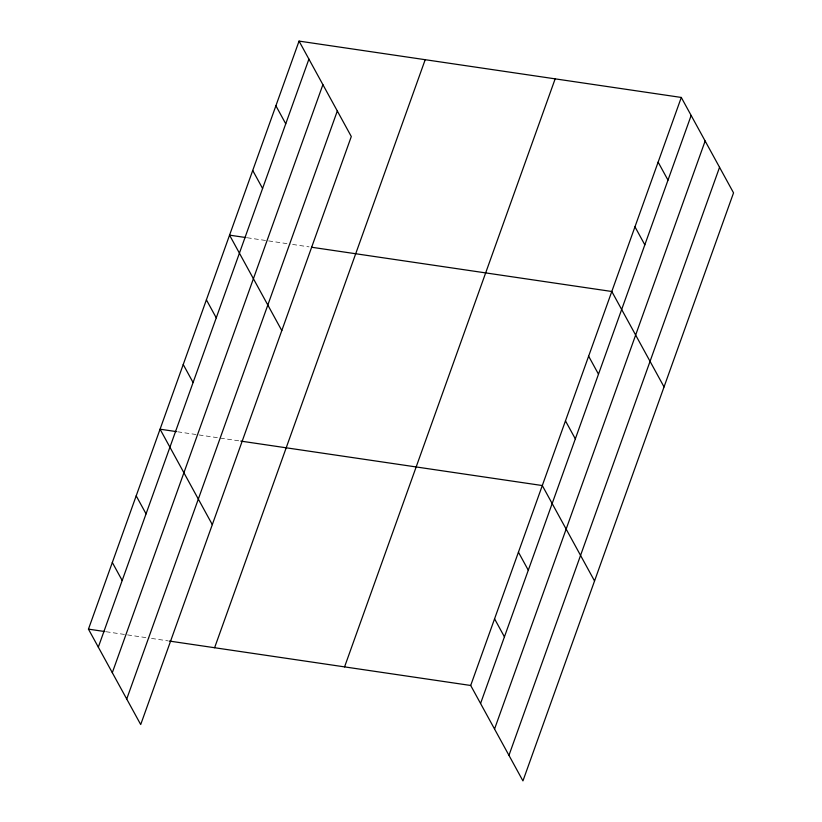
<?xml version="1.0" encoding="UTF-8"?>
<svg xmlns="http://www.w3.org/2000/svg" width="822" height="822" viewBox="0 0 822 822"><rect width="100%" height="100%" fill="white"/><g stroke="black" fill="none" stroke-linecap="round" stroke-linejoin="round"><path stroke-width="0.62" stroke-dasharray="4.11 3.08" d="M247.217 237.753L267.407 240.733M268.66 240.918L290.104 244.072M292.632 244.453L309.031 246.867M177.727 431.807L239.531 440.921M106.12 631.738L126.3 634.707M127.564 634.903L149.008 638.057M151.536 638.427L167.924 640.852"/><path stroke-width="1.23" d="M299.054 41.1L351.302 136.524L140.706 724.552L88.457 629.138L299.054 41.1L681.294 97.448L733.543 192.862L522.946 780.9L470.698 685.476L681.294 97.448M98.321 647.14L308.918 59.102M112.306 672.684L322.902 84.656M126.722 699.008L337.318 110.98M214.604 647.726L425.2 59.698M344.562 666.889L555.158 78.85M480.562 703.488L691.158 115.45M494.546 729.032L705.142 140.994M508.952 755.356L719.548 167.318M245.963 237.568L229.564 235.154L281.802 330.578M311.548 247.237L611.804 291.491L664.042 386.915M176.463 431.622L160.064 429.197L212.302 524.621M240.795 441.106L542.304 485.545L594.542 580.969M88.457 629.138L104.856 631.553M169.188 641.037L470.698 685.476M658.134 162.129L667.988 180.131M634.964 226.81L644.828 244.822M588.634 356.183L598.488 374.185M565.464 420.864L575.328 438.866M275.894 105.781L285.748 123.793M518.435 552.189L528.289 570.201M252.724 170.462L262.588 188.474M494.567 618.832L504.431 636.845M206.394 299.835L216.258 317.837M183.234 364.516L193.088 382.528M136.195 495.851L146.059 513.853M112.326 562.495L122.19 580.496"/></g></svg>
